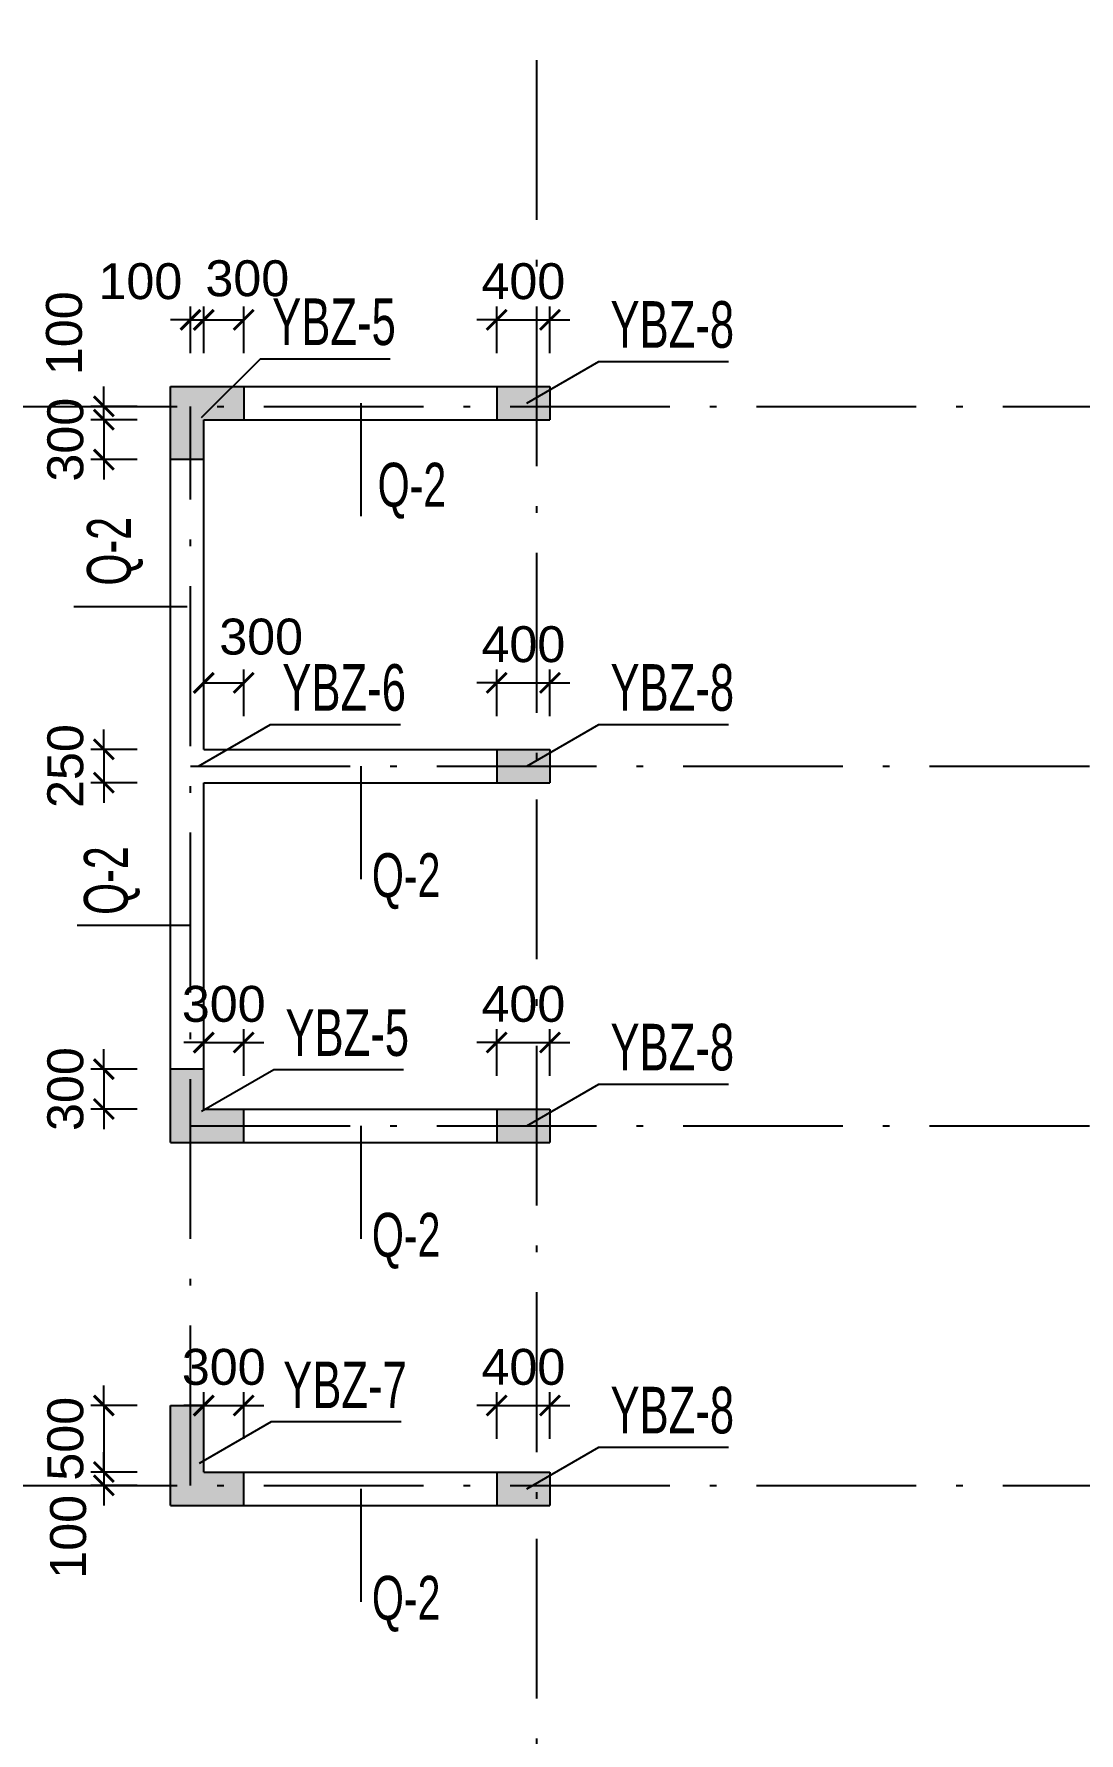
# Model space of a CAD drawing. Header units: millimetres. Extents: x -3831 to 465700, y 39900 to 106100.
# Drawn here: x 330225 to 338073, y 80591 to 93346 of the extents above; entities that cross this region are included whole.
import ezdxf

# ---------------------------------------------------------------- set-up
doc = ezdxf.new("R2010")
doc.units = ezdxf.units.MM
doc.linetypes.add('线型2', pattern=[1850, 1200, -300, 50, -300])
for name, color, linetype in [('BZ-name', 160, 'Continuous'), ('DOTE', 10, '线型2'), ('WALL-Beam', 80, 'Continuous'), ('wall_dim', 60, 'Continuous'), ('WALL_INFO', 130, 'Continuous')]:
    doc.layers.add(name, color=color, linetype=linetype)
doc.layers.add('S_ConcWall', color=3, linetype='Continuous', lineweight=25)
doc.styles.get("Standard").update_dxf_attribs({"font": 'arial.ttf'})
doc.styles.add('xxxx', font='RIF.ttf')
doc.dimstyles.new('ISO-25', dxfattribs={"dimtxt": 2.5, "dimasz": 2.5, "dimexe": 1.25, "dimexo": 0.625, "dimtad": 1, "dimtxsty": 'Standard', "dimcen": 2.5, "dimadec": 0, "dimazin": 0, "dimtfac": 1, "dimtmove": 0, "dimatfit": 3, "dimfxl": 1, "dimarcsym": 0})

# ---------------------------------------------------------------- blocks, each defined once
blk = doc.blocks.new('_ArchTick')
at = {"color": 0, "linetype": 'ByBlock', "const_width": 0.15}
blk.add_lwpolyline([(-0.5, -0.5), (0.5, 0.5)], dxfattribs=at)
blk = doc.blocks.new('*D408')
at = {"layer": 'Defpoints', "color": 0, "transparency": 16777216}
for p in [(331250, 90450), (330750, 90150), (331250, 90150)]:
    blk.add_point(p, dxfattribs=at)
at = {"layer": 'wall_dim', "color": 0, "lineweight": -2, "transparency": 16777216}
for p, q in [((330750, 90450), (330750, 90600)), ((331000, 90450), (330651, 90450)), ((330750, 90450), (330750, 90150)), ((331000, 90150), (330651, 90150)), ((330750, 90150), (330750, 90000))]:
    blk.add_line(p, q, dxfattribs=at)
at = {"layer": 'wall_dim', "color": 0, "lineweight": -2, "transparency": 16777216, "xscale": 150, "yscale": 150, "zscale": 150}
for p, rotation in [((330750, 90450), 270), ((330750, 90150), 90)]:
    blk.add_blockref('_ArchTick', p, dxfattribs=dict(at, rotation=rotation))
at = {"layer": 'wall_dim', "color": 7, "transparency": 16777216, "insert": (330462.053206, 90300), "char_height": 270, "attachment_point": 5, "rotation": 90}
blk.add_mtext('300', dxfattribs=at)
blk = doc.blocks.new('*D409')
at = {"layer": 'Defpoints', "color": 0, "transparency": 16777216}
for p in [(331250, 87975), (330750, 87725), (331250, 87725)]:
    blk.add_point(p, dxfattribs=at)
at = {"layer": 'wall_dim', "color": 0, "lineweight": -2, "transparency": 16777216}
for p, q in [((330750, 87975), (330750, 88125)), ((331000, 87975), (330651, 87975)), ((330750, 87975), (330750, 87725)), ((331000, 87725), (330651, 87725)), ((330750, 87725), (330750, 87575))]:
    blk.add_line(p, q, dxfattribs=at)
at = {"layer": 'wall_dim', "color": 0, "lineweight": -2, "transparency": 16777216, "xscale": 150, "yscale": 150, "zscale": 150}
for p, rotation in [((330750, 87975), 270), ((330750, 87725), 90)]:
    blk.add_blockref('_ArchTick', p, dxfattribs=dict(at, rotation=rotation))
at = {"layer": 'wall_dim', "color": 7, "transparency": 16777216, "insert": (330462, 87850), "char_height": 270, "attachment_point": 5, "rotation": 90}
blk.add_mtext('250', dxfattribs=at)
blk = doc.blocks.new('*D410')
at = {"layer": 'Defpoints', "color": 0, "transparency": 16777216}
for p in [(331800, 88475), (331500, 87975), (331800, 87975)]:
    blk.add_point(p, dxfattribs=at)
at = {"layer": 'wall_dim', "color": 0, "lineweight": -2, "transparency": 16777216}
for p, q in [((331500, 88225), (331500, 88574)), ((331800, 88225), (331800, 88574)), ((331500, 88475), (331800, 88475))]:
    blk.add_line(p, q, dxfattribs=at)
at = {"layer": 'wall_dim', "color": 0, "lineweight": -2, "transparency": 16777216, "xscale": 150, "yscale": 150, "zscale": 150, "rotation": 180}
blk.add_blockref('_ArchTick', (331500, 88475), dxfattribs=at)
at = {"layer": 'wall_dim', "color": 0, "lineweight": -2, "transparency": 16777216, "xscale": 150, "yscale": 150, "zscale": 150}
blk.add_blockref('_ArchTick', (331800, 88475), dxfattribs=at)
at = {"layer": 'wall_dim', "color": 7, "transparency": 16777216, "insert": (331931, 88820), "char_height": 270, "attachment_point": 5}
blk.add_mtext('300', dxfattribs=at)
blk = doc.blocks.new('*D411')
at = {"layer": 'Defpoints', "color": 0, "transparency": 16777216}
for p in [(334100, 88475), (333700, 87975), (334100, 87975)]:
    blk.add_point(p, dxfattribs=at)
at = {"layer": 'wall_dim', "color": 0, "lineweight": -2, "transparency": 16777216}
for p, q in [((333700, 88225), (333700, 88574)), ((334100, 88225), (334100, 88574)), ((333700, 88475), (333550, 88475)), ((333700, 88475), (334100, 88475)), ((334100, 88475), (334250, 88475))]:
    blk.add_line(p, q, dxfattribs=at)
at = {"layer": 'wall_dim', "color": 0, "lineweight": -2, "transparency": 16777216, "xscale": 150, "yscale": 150, "zscale": 150}
blk.add_blockref('_ArchTick', (333700, 88475), dxfattribs=at)
at = {"layer": 'wall_dim', "color": 0, "lineweight": -2, "transparency": 16777216, "xscale": 150, "yscale": 150, "zscale": 150, "rotation": 180}
blk.add_blockref('_ArchTick', (334100, 88475), dxfattribs=at)
at = {"layer": 'wall_dim', "color": 7, "transparency": 16777216, "insert": (333900, 88763), "char_height": 270, "attachment_point": 5}
blk.add_mtext('400', dxfattribs=at)
blk = doc.blocks.new('*D381')
at = {"layer": 'Defpoints', "color": 0, "transparency": 16777216}
for p in [(334100, 91200), (333700, 90700), (334100, 90700)]:
    blk.add_point(p, dxfattribs=at)
at = {"layer": 'wall_dim', "color": 0, "lineweight": -2, "transparency": 16777216}
for p, q in [((333700, 91200), (333550, 91200)), ((333700, 90950), (333700, 91299)), ((333700, 91200), (334100, 91200)), ((334100, 90950), (334100, 91299)), ((334100, 91200), (334250, 91200))]:
    blk.add_line(p, q, dxfattribs=at)
at = {"layer": 'wall_dim', "color": 0, "lineweight": -2, "transparency": 16777216, "xscale": 150, "yscale": 150, "zscale": 150}
blk.add_blockref('_ArchTick', (333700, 91200), dxfattribs=at)
at = {"layer": 'wall_dim', "color": 0, "lineweight": -2, "transparency": 16777216, "xscale": 150, "yscale": 150, "zscale": 150, "rotation": 180}
blk.add_blockref('_ArchTick', (334100, 91200), dxfattribs=at)
at = {"layer": 'wall_dim', "color": 7, "transparency": 16777216, "insert": (333900, 91488), "char_height": 270, "attachment_point": 5}
blk.add_mtext('400', dxfattribs=at)
blk = doc.blocks.new('*D382')
at = {"layer": 'Defpoints', "color": 0, "transparency": 16777216}
for p in [(334100, 85775), (333700, 85275), (334100, 85275)]:
    blk.add_point(p, dxfattribs=at)
at = {"layer": 'wall_dim', "color": 0, "lineweight": -2, "transparency": 16777216}
for p, q in [((333700, 85525), (333700, 85874)), ((334100, 85525), (334100, 85874)), ((333700, 85775), (333550, 85775)), ((333700, 85775), (334100, 85775)), ((334100, 85775), (334250, 85775))]:
    blk.add_line(p, q, dxfattribs=at)
at = {"layer": 'wall_dim', "color": 0, "lineweight": -2, "transparency": 16777216, "xscale": 150, "yscale": 150, "zscale": 150}
blk.add_blockref('_ArchTick', (333700, 85775), dxfattribs=at)
at = {"layer": 'wall_dim', "color": 0, "lineweight": -2, "transparency": 16777216, "xscale": 150, "yscale": 150, "zscale": 150, "rotation": 180}
blk.add_blockref('_ArchTick', (334100, 85775), dxfattribs=at)
at = {"layer": 'wall_dim', "color": 7, "transparency": 16777216, "insert": (333900, 86063), "char_height": 270, "attachment_point": 5}
blk.add_mtext('400', dxfattribs=at)
blk = doc.blocks.new('*D383')
at = {"layer": 'Defpoints', "color": 0, "transparency": 16777216}
for p in [(334100, 83050), (333700, 82550), (334100, 82550)]:
    blk.add_point(p, dxfattribs=at)
at = {"layer": 'wall_dim', "color": 0, "lineweight": -2, "transparency": 16777216}
for p, q in [((333700, 83050), (333550, 83050)), ((333700, 82800), (333700, 83149)), ((333700, 83050), (334100, 83050)), ((334100, 82800), (334100, 83149)), ((334100, 83050), (334250, 83050))]:
    blk.add_line(p, q, dxfattribs=at)
at = {"layer": 'wall_dim', "color": 0, "lineweight": -2, "transparency": 16777216, "xscale": 150, "yscale": 150, "zscale": 150}
blk.add_blockref('_ArchTick', (333700, 83050), dxfattribs=at)
at = {"layer": 'wall_dim', "color": 0, "lineweight": -2, "transparency": 16777216, "xscale": 150, "yscale": 150, "zscale": 150, "rotation": 180}
blk.add_blockref('_ArchTick', (334100, 83050), dxfattribs=at)
at = {"layer": 'wall_dim', "color": 7, "transparency": 16777216, "insert": (333900, 83338), "char_height": 270, "attachment_point": 5}
blk.add_mtext('400', dxfattribs=at)
blk = doc.blocks.new('*D384')
at = {"layer": 'Defpoints', "color": 0, "transparency": 16777216}
for p in [(331250, 85575), (330750, 85275), (331250, 85275)]:
    blk.add_point(p, dxfattribs=at)
at = {"layer": 'wall_dim', "color": 0, "lineweight": -2, "transparency": 16777216}
for p, q in [((330750, 85575), (330750, 85725)), ((331000, 85575), (330651, 85575)), ((330750, 85575), (330750, 85275)), ((331000, 85275), (330651, 85275)), ((330750, 85275), (330750, 85125))]:
    blk.add_line(p, q, dxfattribs=at)
at = {"layer": 'wall_dim', "color": 0, "lineweight": -2, "transparency": 16777216, "xscale": 150, "yscale": 150, "zscale": 150}
for p, rotation in [((330750, 85575), 270), ((330750, 85275), 90)]:
    blk.add_blockref('_ArchTick', p, dxfattribs=dict(at, rotation=rotation))
at = {"layer": 'wall_dim', "color": 7, "transparency": 16777216, "insert": (330462.053206, 85425), "char_height": 270, "attachment_point": 5, "rotation": 90}
blk.add_mtext('300', dxfattribs=at)
blk = doc.blocks.new('*D385')
at = {"layer": 'Defpoints', "color": 0, "transparency": 16777216}
for p in [(331800, 85775), (331500, 85275), (331800, 85275)]:
    blk.add_point(p, dxfattribs=at)
at = {"layer": 'wall_dim', "color": 0, "lineweight": -2, "transparency": 16777216}
for p, q in [((331500, 85525), (331500, 85874)), ((331800, 85525), (331800, 85874)), ((331500, 85775), (331350, 85775)), ((331500, 85775), (331800, 85775)), ((331800, 85775), (331950, 85775))]:
    blk.add_line(p, q, dxfattribs=at)
at = {"layer": 'wall_dim', "color": 0, "lineweight": -2, "transparency": 16777216, "xscale": 150, "yscale": 150, "zscale": 150}
blk.add_blockref('_ArchTick', (331500, 85775), dxfattribs=at)
at = {"layer": 'wall_dim', "color": 0, "lineweight": -2, "transparency": 16777216, "xscale": 150, "yscale": 150, "zscale": 150, "rotation": 180}
blk.add_blockref('_ArchTick', (331800, 85775), dxfattribs=at)
at = {"layer": 'wall_dim', "color": 7, "transparency": 16777216, "insert": (331650, 86062.946794), "char_height": 270, "attachment_point": 5}
blk.add_mtext('300', dxfattribs=at)
blk = doc.blocks.new('*D386')
at = {"layer": 'Defpoints', "color": 0, "transparency": 16777216}
for p in [(331250, 83050), (330750, 82550), (331250, 82550)]:
    blk.add_point(p, dxfattribs=at)
at = {"layer": 'wall_dim', "color": 0, "lineweight": -2, "transparency": 16777216}
for p, q in [((330750, 83050), (330750, 83200)), ((331000, 83050), (330651, 83050)), ((330750, 83050), (330750, 82550)), ((331000, 82550), (330651, 82550)), ((330750, 82550), (330750, 82400))]:
    blk.add_line(p, q, dxfattribs=at)
at = {"layer": 'wall_dim', "color": 0, "lineweight": -2, "transparency": 16777216, "xscale": 150, "yscale": 150, "zscale": 150}
for p, rotation in [((330750, 83050), 270), ((330750, 82550), 90)]:
    blk.add_blockref('_ArchTick', p, dxfattribs=dict(at, rotation=rotation))
at = {"layer": 'wall_dim', "color": 7, "transparency": 16777216, "insert": (330462, 82800), "char_height": 270, "attachment_point": 5, "rotation": 90}
blk.add_mtext('500', dxfattribs=at)
blk = doc.blocks.new('*D387')
at = {"layer": 'Defpoints', "color": 0, "transparency": 16777216}
for p in [(331800, 83050), (331500, 82550), (331800, 82550)]:
    blk.add_point(p, dxfattribs=at)
at = {"layer": 'wall_dim', "color": 0, "lineweight": -2, "transparency": 16777216}
for p, q in [((331500, 83050), (331350, 83050)), ((331500, 82800), (331500, 83149)), ((331500, 83050), (331800, 83050)), ((331800, 82800), (331800, 83149)), ((331800, 83050), (331950, 83050))]:
    blk.add_line(p, q, dxfattribs=at)
at = {"layer": 'wall_dim', "color": 0, "lineweight": -2, "transparency": 16777216, "xscale": 150, "yscale": 150, "zscale": 150}
blk.add_blockref('_ArchTick', (331500, 83050), dxfattribs=at)
at = {"layer": 'wall_dim', "color": 0, "lineweight": -2, "transparency": 16777216, "xscale": 150, "yscale": 150, "zscale": 150, "rotation": 180}
blk.add_blockref('_ArchTick', (331800, 83050), dxfattribs=at)
at = {"layer": 'wall_dim', "color": 7, "transparency": 16777216, "insert": (331650, 83337.946794), "char_height": 270, "attachment_point": 5}
blk.add_mtext('300', dxfattribs=at)
blk = doc.blocks.new('*D395')
at = {"layer": 'Defpoints', "color": 0, "transparency": 16777216}
for p in [(330750, 90550), (331250, 90550), (331250, 90450)]:
    blk.add_point(p, dxfattribs=at)
at = {"layer": 'wall_dim', "color": 0, "lineweight": -2, "transparency": 16777216}
for p, q in [((330750, 90550), (330750, 90700)), ((331000, 90550), (330651, 90550)), ((331000, 90450), (330651, 90450)), ((330750, 90450), (330750, 90550)), ((330750, 90450), (330750, 90300))]:
    blk.add_line(p, q, dxfattribs=at)
at = {"layer": 'wall_dim', "color": 0, "lineweight": -2, "transparency": 16777216, "xscale": 150, "yscale": 150, "zscale": 150}
for p, rotation in [((330750, 90550), 270), ((330750, 90450), 90)]:
    blk.add_blockref('_ArchTick', p, dxfattribs=dict(at, rotation=rotation))
at = {"layer": 'wall_dim', "color": 7, "transparency": 16777216, "insert": (330452, 91099), "char_height": 270, "attachment_point": 5, "rotation": 90}
blk.add_mtext('100', dxfattribs=at)
blk = doc.blocks.new('*D396')
at = {"layer": 'Defpoints', "color": 0, "transparency": 16777216}
for p in [(331250, 82550), (330750, 82450), (331250, 82450)]:
    blk.add_point(p, dxfattribs=at)
at = {"layer": 'wall_dim', "color": 0, "lineweight": -2, "transparency": 16777216}
for p, q in [((330750, 82550), (330750, 82700)), ((331000, 82550), (330651, 82550)), ((330750, 82550), (330750, 82450)), ((331000, 82450), (330651, 82450)), ((330750, 82450), (330750, 82300))]:
    blk.add_line(p, q, dxfattribs=at)
at = {"layer": 'wall_dim', "color": 0, "lineweight": -2, "transparency": 16777216, "xscale": 150, "yscale": 150, "zscale": 150}
for p, rotation in [((330750, 82550), 270), ((330750, 82450), 90)]:
    blk.add_blockref('_ArchTick', p, dxfattribs=dict(at, rotation=rotation))
at = {"layer": 'wall_dim', "color": 7, "transparency": 16777216, "insert": (330483, 82064), "char_height": 270, "attachment_point": 5, "rotation": 90}
blk.add_mtext('100', dxfattribs=at)
blk = doc.blocks.new('*D432')
at = {"layer": 'Defpoints', "color": 0, "transparency": 16777216}
for p in [(331500, 91200), (331400, 90700), (331500, 90700)]:
    blk.add_point(p, dxfattribs=at)
at = {"layer": 'wall_dim', "color": 0, "lineweight": -2, "transparency": 16777216}
for p, q in [((331400, 91200), (331250, 91200)), ((331400, 90950), (331400, 91299)), ((331400, 91200), (331500, 91200)), ((331500, 90950), (331500, 91299)), ((331500, 91200), (331650, 91200))]:
    blk.add_line(p, q, dxfattribs=at)
at = {"layer": 'wall_dim', "color": 0, "lineweight": -2, "transparency": 16777216, "xscale": 150, "yscale": 150, "zscale": 150}
blk.add_blockref('_ArchTick', (331400, 91200), dxfattribs=at)
at = {"layer": 'wall_dim', "color": 0, "lineweight": -2, "transparency": 16777216, "xscale": 150, "yscale": 150, "zscale": 150, "rotation": 180}
blk.add_blockref('_ArchTick', (331500, 91200), dxfattribs=at)
at = {"layer": 'wall_dim', "color": 7, "transparency": 16777216, "insert": (331024, 91488), "char_height": 270, "attachment_point": 5}
blk.add_mtext('100', dxfattribs=at)
blk = doc.blocks.new('*D433')
at = {"layer": 'Defpoints', "color": 0, "transparency": 16777216}
for p in [(331800, 91200), (331500, 90700), (331800, 90700)]:
    blk.add_point(p, dxfattribs=at)
at = {"layer": 'wall_dim', "color": 0, "lineweight": -2, "transparency": 16777216}
for p, q in [((331500, 90950), (331500, 91299)), ((331500, 91200), (331800, 91200)), ((331800, 90950), (331800, 91299))]:
    blk.add_line(p, q, dxfattribs=at)
at = {"layer": 'wall_dim', "color": 0, "lineweight": -2, "transparency": 16777216, "xscale": 150, "yscale": 150, "zscale": 150, "rotation": 180}
blk.add_blockref('_ArchTick', (331500, 91200), dxfattribs=at)
at = {"layer": 'wall_dim', "color": 0, "lineweight": -2, "transparency": 16777216, "xscale": 150, "yscale": 150, "zscale": 150}
blk.add_blockref('_ArchTick', (331800, 91200), dxfattribs=at)
at = {"layer": 'wall_dim', "color": 7, "transparency": 16777216, "insert": (331827, 91510), "char_height": 270, "attachment_point": 5}
blk.add_mtext('300', dxfattribs=at)

msp = doc.modelspace()

# ---------------------------------------------------------------- hatches: boundary and pattern name
at = {"layer": 'WALL-Beam', "true_color": 0x636466}
h = msp.add_hatch(color=251, dxfattribs=at)
h.dxf.hatch_style = 1
h.paths.add_polyline_path([(331800, 90450), (331800, 90700), (331250, 90700), (331250, 90150), (331500, 90150), (331500, 90450)])
h = msp.add_hatch(color=251, dxfattribs=at)
h.dxf.hatch_style = 1
h.paths.add_polyline_path([(334100, 90450), (334100, 90700), (333700, 90700), (333700, 90450)])
h = msp.add_hatch(color=251, dxfattribs=at)
h.dxf.hatch_style = 1
h.paths.add_polyline_path([(334100, 87975), (333700, 87975), (333700, 87725), (334100, 87725)])
h = msp.add_hatch(color=251, dxfattribs=at)
h.dxf.hatch_style = 1
h.paths.add_polyline_path([(331500, 85275), (331500, 85575), (331250, 85575), (331250, 85025), (331800, 85025), (331800, 85275)])
h = msp.add_hatch(color=251, dxfattribs=at)
h.dxf.hatch_style = 1
h.paths.add_polyline_path([(334100, 85025), (334100, 85275), (333700, 85275), (333700, 85025)])
h = msp.add_hatch(color=251, dxfattribs=at)
h.dxf.hatch_style = 1
h.paths.add_polyline_path([(331500, 83050), (331250, 83050), (331250, 82300), (331800, 82300), (331800, 82550), (331500, 82550)])
h = msp.add_hatch(color=251, dxfattribs=at)
h.dxf.hatch_style = 1
h.paths.add_polyline_path([(334100, 82300), (334100, 82550), (333700, 82550), (333700, 82300)])

# ---------------------------------------------------------------- linework, layer by layer
at = {"layer": 'BZ-name'}
for points in [[(331484.0918, 90465.9082), (331926.0332, 90907.84961), (332901.03125, 90907.84961)], [(333925, 90575), (334466.26562, 90887.5), (335441.26562, 90887.5)], [(331460.71094, 87850), (332001.97656, 88162.5), (332976.97656, 88162.5)], [(333925, 87850), (334466.26562, 88162.5), (335441.26562, 88162.5)], [(331484.0918, 85259.0918), (332025.35742, 85571.5918), (333000.35938, 85571.5918)], [(333925, 85150), (334466.26562, 85462.5), (335441.26562, 85462.5)], [(331467.31055, 82617.30859), (332008.57617, 82929.80859), (332983.57812, 82929.80859)], [(333925, 82425), (334466.26562, 82737.5), (335441.26562, 82737.5)]]:
    msp.add_lwpolyline(points, dxfattribs=at)
at = {"layer": 'DOTE'}
for p, q in [((334000, 71600), (334000, 101300)), ((311600, 90550), (360900, 90550)), ((331400, 82450), (331400, 90550)), ((331400, 87850), (341100, 87850)), ((331400, 85150), (341100, 85150)), ((311600, 82450), (360900, 82450))]:
    msp.add_line(p, q, dxfattribs=at)
at = {"layer": 'S_ConcWall'}
for p, q in [((331250, 90700), (334100, 90700)), ((331250, 87975), (331250, 90700)), ((331800, 90700), (331800, 90450)), ((333700, 90700), (333700, 90450)), ((334100, 90700), (334100, 90450)), ((331500, 90450), (334100, 90450)), ((331500, 87975), (331500, 90450)), ((331500, 90150), (331250, 90150)), ((331250, 85025), (331250, 87975)), ((331500, 87975), (334100, 87975)), ((333700, 87975), (333700, 87725)), ((334100, 87975), (334100, 87725)), ((331500, 87725), (334100, 87725)), ((331500, 85275), (331500, 87725)), ((331500, 85575), (331250, 85575)), ((331500, 85275), (334100, 85275)), ((331800, 85025), (331800, 85275)), ((333700, 85275), (333700, 85025)), ((334100, 85275), (334100, 85025)), ((331250, 85025), (334100, 85025)), ((331250, 82300), (331250, 83050)), ((331250, 83050), (331500, 83050)), ((331500, 82550), (331500, 83050)), ((331500, 82550), (334100, 82550)), ((331800, 82300), (331800, 82550)), ((333700, 82550), (333700, 82300)), ((334100, 82550), (334100, 82300)), ((331250, 82300), (334100, 82300))]:
    msp.add_line(p, q, dxfattribs=at)
at = {"layer": 'WALL_INFO'}
for p, q in [((332680, 90575), (332680, 89725)), ((331375, 89045), (330525, 89045)), ((332680, 87850), (332680, 87000)), ((331400, 86652.62974), (330550, 86652.62974)), ((332680, 85150), (332680, 84300)), ((332680, 82425), (332680, 81575))]:
    msp.add_line(p, q, dxfattribs=at)

# ---------------------------------------------------------------- texts
at = {"layer": 'BZ-name', "char_height": 350, "width": 845.875, "attachment_point": 5, "style": 'xxxx'}
for s, insert in [('{\\W0.7;YBZ-5}', (332478.09375, 91182.84961)), ('{\\W0.7;YBZ-8}', (335018.32812, 91162.5)), ('{\\W0.7;YBZ-6}', (332554.03906, 88437.5)), ('{\\W0.7;YBZ-8}', (335018.32812, 88437.5)), ('{\\W0.7;YBZ-5}', (332577.42188, 85846.5918)), ('{\\W0.7;YBZ-8}', (335018.32812, 85737.5)), ('{\\W0.7;YBZ-7}', (332560.64062, 83204.80859)), ('{\\W0.7;YBZ-8}', (335018.32812, 83012.5))]:
    msp.add_mtext(s, dxfattribs=dict(at, insert=insert))
at = {"layer": 'WALL_INFO', "char_height": 330, "width": 282.972067, "attachment_point": 1, "style": 'xxxx'}
for insert in [(332805.87923, 90126.64263), (332762.51397, 87195.85196), (332762.51397, 84495.85196), (332762.51397, 81770.85196)]:
    msp.add_mtext('{\\W0.7;Q-2}', dxfattribs=dict(at, insert=insert))
at = {"layer": 'WALL_INFO', "char_height": 330, "width": 206.3338065, "attachment_point": 1, "rotation": 89.999998465, "style": 'xxxx'}
for insert in [(330622.98022, 89204.60845), (330600, 86732.62974)]:
    msp.add_mtext('\\W0.7000;Q-2', dxfattribs=dict(at, insert=insert))

# ---------------------------------------------------------------- dimensions: what is measured, and where the dimension line sits
at = {"layer": 'wall_dim'}
for base, p1, p2, picture, middle in [((331500, 91200), (331400, 90700), (331500, 90700), '*D432', (331023.71183, 91488.1616)), ((331800, 91200), (331500, 90700), (331800, 90700), '*D433', (331826.58197, 91510.13835)), ((331800, 88475), (331500, 87975), (331800, 87975), '*D410', (331931.36226, 88819.82463))]:
    dim = msp.add_linear_dim(base=base, p1=p1, p2=p2, dimstyle='ISO-25', override={"dimtxt": 270, "dimasz": 150, "dimexe": 99, "dimexo": 250, "dimgap": 150, "dimblk1": 'ArchTick', "dimblk2": 'ArchTick', "dimsah": 1, "dimclrt": 7, "dimtix": 1, "dimtmove": 2}, dxfattribs=at)
    dim.commit()
    dim.dimension.update_dxf_attribs({"geometry": picture, "text_midpoint": middle, "dimtype": 160})
for base, p1, p2, picture, middle in [((334100, 91200), (333700, 90700), (334100, 90700), '*D381', (333900, 91487.85471)), ((334100, 88475), (333700, 87975), (334100, 87975), '*D411', (333900, 88762.85471)), ((331800, 85775), (331500, 85275), (331800, 85275), '*D385', (331650, 86062.94679)), ((334100, 85775), (333700, 85275), (334100, 85275), '*D382', (333900, 86062.85471)), ((331800, 83050), (331500, 82550), (331800, 82550), '*D387', (331650, 83337.94679)), ((334100, 83050), (333700, 82550), (334100, 82550), '*D383', (333900, 83337.85471))]:
    dim = msp.add_linear_dim(base=base, p1=p1, p2=p2, dimstyle='ISO-25', override={"dimtxt": 270, "dimasz": 150, "dimexe": 99, "dimexo": 250, "dimgap": 150, "dimblk1": 'ArchTick', "dimblk2": 'ArchTick', "dimsah": 1, "dimclrt": 7, "dimtix": 1, "dimtofl": 1, "dimtmove": 2}, dxfattribs=at)
    dim.commit()
    dim.dimension.update_dxf_attribs({"geometry": picture, "text_midpoint": middle})
for base, p1, p2, picture, middle in [((330750, 90550), (331250, 90450), (331250, 90550), '*D395', (330452.19953, 91098.60419)), ((330750, 82450), (331250, 82550), (331250, 82450), '*D396', (330482.56708, 82063.71246))]:
    dim = msp.add_linear_dim(base=base, p1=p1, p2=p2, angle=90, dimstyle='ISO-25', override={"dimtxt": 270, "dimasz": 150, "dimexe": 99, "dimexo": 250, "dimgap": 150, "dimblk1": 'ArchTick', "dimblk2": 'ArchTick', "dimsah": 1, "dimclrt": 7, "dimtix": 1, "dimtmove": 2}, dxfattribs=at)
    dim.commit()
    dim.dimension.update_dxf_attribs({"geometry": picture, "text_midpoint": middle, "dimtype": 160})
for base, p1, p2, picture, middle in [((330750, 90150), (331250, 90450), (331250, 90150), '*D408', (330462.05321, 90300)), ((330750, 87725), (331250, 87975), (331250, 87725), '*D409', (330462.14529, 87850)), ((330750, 85275), (331250, 85575), (331250, 85275), '*D384', (330462.05321, 85425)), ((330750, 82550), (331250, 83050), (331250, 82550), '*D386', (330462.14529, 82800))]:
    dim = msp.add_linear_dim(base=base, p1=p1, p2=p2, angle=90, dimstyle='ISO-25', override={"dimtxt": 270, "dimasz": 150, "dimexe": 99, "dimexo": 250, "dimgap": 150, "dimblk1": 'ArchTick', "dimblk2": 'ArchTick', "dimsah": 1, "dimclrt": 7, "dimtix": 1, "dimtofl": 1, "dimtmove": 2}, dxfattribs=at)
    dim.commit()
    dim.dimension.update_dxf_attribs({"geometry": picture, "text_midpoint": middle})

doc.saveas('drawing.dxf')
